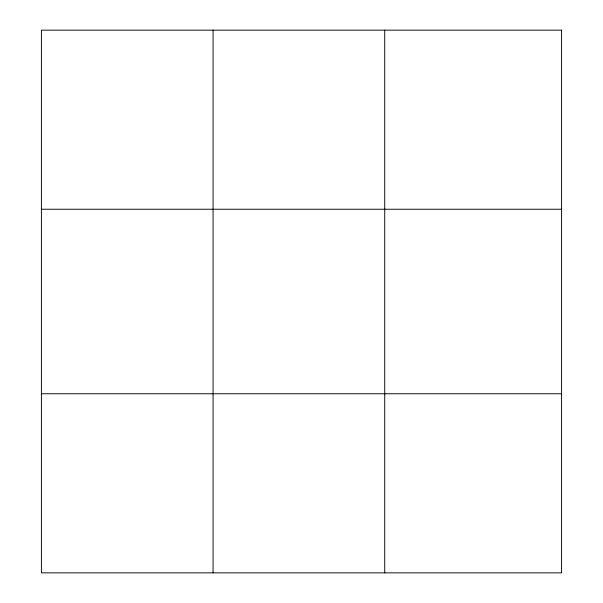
<?xml version="1.0" encoding="UTF-8"?>
<svg xmlns="http://www.w3.org/2000/svg" width="603" height="603" viewBox="0 0 603 603"><rect width="100%" height="100%" fill="white"/><g stroke="black" fill="none" stroke-linecap="round" stroke-linejoin="round"><path stroke-width="0.9" d="M213.07 572.85L213.07 30.15M384.729 572.85L384.729 30.15M41.411 209.241L561.589 209.241M41.411 393.759L561.589 393.759M561.589 30.15L561.589 572.85L41.411 572.85L41.411 30.15L561.589 30.15"/></g></svg>
